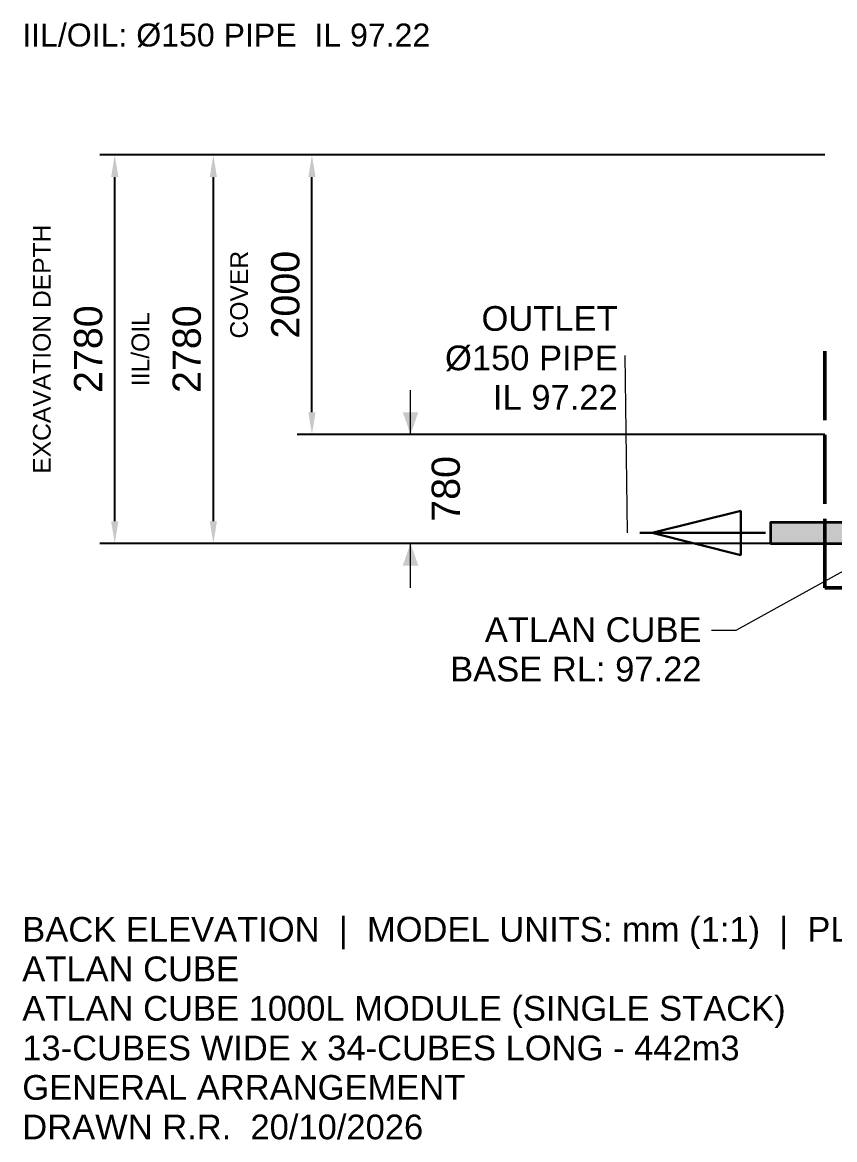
# Model space of a CAD drawing. Header units: millimetres. Extents: x -6059 to 42124, y -4267 to 3729.
# Drawn here: x -6059 to -247, y -4267 to 3729 of the extents above; entities that cross this region are included whole.
import ezdxf
from ezdxf.enums import TextEntityAlignment as Align

# ---------------------------------------------------------------- set-up
doc = ezdxf.new("R2010")
doc.units = ezdxf.units.MM
doc.linetypes.add('DASH_494_106', pattern=[599.722222, 493.888889, -105.833333])
for name, color, linetype in [('ANNOTATIONS', 7, 'Continuous'), ('DIMENSIONS', 7, 'Continuous'), ('FLOW_OUTLET', 5, 'Continuous'), ('GEOFAB', 5, 'Continuous'), ('LEADERS', 7, 'Continuous'), ('PIPES', 7, 'Continuous'), ('TITLE', 7, 'Continuous')]:
    doc.layers.add(name, color=color, linetype=linetype)
doc.styles.add('ARIAL', font='arial.ttf')
doc.dimstyles.get("Standard").update_dxf_attribs({"dimtxt": 2.5, "dimasz": 2.5, "dimexe": 1.25, "dimexo": 0.625, "dimtad": 1, "dimcen": 2.5, "dimazin": 3, "dimtfac": 1, "dimtmove": 0, "dimatfit": 3})

msp = doc.modelspace()

# ---------------------------------------------------------------- linework, layer by layer
at = {"layer": 'ANNOTATIONS', "lineweight": 18}
msp.add_line((-1728.6, 75), (-1746.2, 1345), dxfattribs=at)
at = {"layer": 'DIMENSIONS', "lineweight": 18}
for p, q in [((-3281.6, 780), (-3281.6, 1097.5)), ((-317.5, 780), (-3387.4, 780)), ((-317.5, 0), (-3387.4, 0)), ((-3281.6, -317.5), (-3281.6, 0))]:
    msp.add_line(p, q, dxfattribs=at)
at = {"layer": 'DIMENSIONS'}
for points in [[(-3281.6, 780), (-3226, 938.8), (-3337.1, 938.8)], [(-3281.6, 0), (-3337.1, -158.7), (-3226, -158.7)]]:
    msp.add_solid(points, dxfattribs=at)
at = {"layer": 'FLOW_OUTLET', "color": 5, "lineweight": 30}
for p, q in [((-917.2, 233.7), (-1552.2, 75)), ((-917.2, -83.7), (-917.2, 233.7)), ((-740.8, 75), (-1640.4, 75)), ((-917.2, -83.7), (-1552.2, 75))]:
    msp.add_line(p, q, dxfattribs=at)
at = {"layer": 'GEOFAB', "color": 5, "linetype": 'DASH_494_106', "lineweight": 50}
for q in [(-317.5, 1421.1), (39417.5, -317.5)]:
    msp.add_line((-317.5, -317.5), q, dxfattribs=at)
at = {"layer": 'LEADERS', "lineweight": 18}
for p, q in [((-952.5, -620.9), (105.8, -35.3)), ((-1128.9, -620.9), (-952.5, -620.9))]:
    msp.add_line(p, q, dxfattribs=at)
at = {"layer": 'PIPES', "lineweight": 35}
msp.add_lwpolyline([(-705.6, 0), (0, 0), (0, 150), (-705.6, 150)], close=True, dxfattribs=at)
at = {"layer": 'PIPES', "true_color": 0xbfbfbf}
msp.add_solid([(-705.6, 0), (0, 0), (-705.6, 150), (0, 150)], dxfattribs=at)

# ---------------------------------------------------------------- texts
at = {"layer": 'ANNOTATIONS', "style": 'ARIAL'}
for s, height, p in [('IIL/OIL: Ø150 PIPE  IL 97.22', 164.183, (-3140.5, 3556.1)), ('OUTLET', 176.81, (-1799.2, 1521.4)), ('Ø150 PIPE', 176.81, (-1799.2, 1239.2)), ('IL 97.22', 176.81, (-1799.2, 956.9)), ('ATLAN CUBE', 176.81, (-1199.4, -705.6)), ('BASE RL: 97.22', 176.812, (-1199.4, -987.8))]:
    msp.add_text(s, height=height, dxfattribs=at).set_placement(p, align=Align.RIGHT)
at = {"layer": 'DIMENSIONS', "style": 'ARIAL'}
for s, height, p in [('EXCAVATION DEPTH', 126.294, (-5856.9, 1390)), ('COVER', 126.29, (-4445.7, 1780)), ('IIL/OIL', 126.29, (-5151.3, 1390)), ('780', 202.07, (-2928.8, 390))]:
    msp.add_text(s, height=height, rotation=90, dxfattribs=at).set_placement(p, align=Align.CENTER)
at = {"layer": 'TITLE', "style": 'ARIAL'}
for s, height, p in [('BACK ELEVATION  |  MODEL UNITS: mm (1:1)  |  PLOT 1:100 ON A2', 176.812, (-6059.8, -2850.4)), ('ATLAN CUBE', 176.81, (-6059.8, -3133.3)), ('ATLAN CUBE 1000L MODULE (SINGLE STACK)', 176.812, (-6059.8, -3416.2)), ('13-CUBES WIDE x 34-CUBES LONG - 442m3', 176.812, (-6059.8, -3699.1)), ('GENERAL ARRANGEMENT', 176.812, (-6059.8, -3982)), ('DRAWN R.R.  20/10/2026', 176.812, (-6059.8, -4264.9))]:
    msp.add_text(s, height=height, dxfattribs=at).set_placement(p)

# ---------------------------------------------------------------- dimensions: what is measured, and where the dimension line sits
at = {"layer": 'DIMENSIONS'}
for base, p1 in [((-5398.2, 0), (-317.5, 0)), ((-4692.7, 0), (-317.5, 0)), ((-3987.1, 780), (-317.5, 780))]:
    msp.add_linear_dim(base=base, p1=p1, p2=(-317.5, 2780), angle=90, dimstyle='Standard', override={"dimtxt": 202.071111, "dimasz": 158.75, "dimexe": 105.833333, "dimexo": 0, "dimgap": 88.194444, "dimtad": 1, "dimtih": 0, "dimtoh": 0, "dimdec": 0, "dimtxsty": 'ARIAL', "dimclrd": 7, "dimclre": 7, "dimclrt": 7}, dxfattribs=at).render()

doc.saveas('drawing.dxf')
